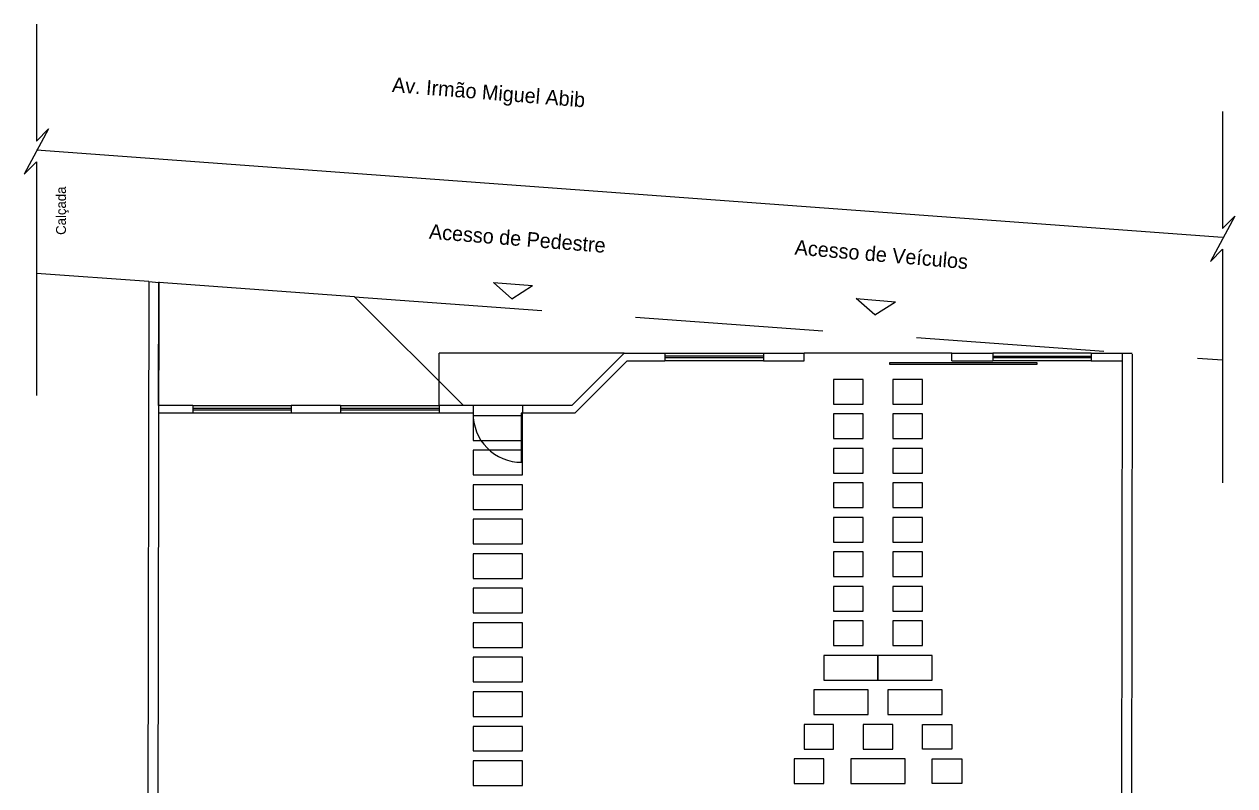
# Model space of a CAD drawing. Header units: millimetres. Extents: x 166 to 289, y 88 to 139.
# Drawn here: x 198.43 to 222.99, y 123.72 to 139.17 of the extents above; entities that cross this region are included whole.
import ezdxf

# ---------------------------------------------------------------- set-up
doc = ezdxf.new("R2010")
doc.units = ezdxf.units.MM
doc.header["$LTSCALE"] = 0.6
doc.linetypes.add('HIDDEN', pattern=[9.525, 6.35, -3.175])
for name, color, linetype in [('0.1', 1, 'Continuous'), ('0.3', 3, 'Continuous'), ('01', 1, 'Continuous'), ('02', 2, 'Continuous'), ('1', 1, 'Continuous'), ('AR-PRJ', 1, 'HIDDEN')]:
    doc.layers.add(name, color=color, linetype=linetype)

msp = doc.modelspace()

# ---------------------------------------------------------------- linework, layer by layer
at = {"layer": '0.1', "lineweight": -3}
for p, q in [((198.674, 139.167), (198.674, 136.797)), ((222.738, 137.394), (222.738, 135.025)), ((198.922, 137.045), (198.427, 136.126)), ((198.674, 136.797), (198.922, 137.045)), ((198.427, 136.126), (198.674, 136.373)), ((198.674, 136.373), (198.674, 131.635)), ((222.986, 135.272), (222.491, 134.353)), ((222.738, 135.025), (222.986, 135.272)), ((222.491, 134.353), (222.738, 134.6)), ((222.738, 134.6), (222.738, 129.862)), ((211.422, 132.491), (213.422, 132.491)), ((217.247, 132.491), (214.247, 132.491)), ((220.074, 132.491), (218.074, 132.491)), ((213.422, 132.341), (211.422, 132.341)), ((220.074, 132.341), (218.074, 132.341)), ((201.845, 131.43), (203.845, 131.43)), ((204.845, 131.43), (206.845, 131.43)), ((208.536, 131.43), (207.536, 131.43)), ((203.845, 131.28), (201.845, 131.28)), ((206.845, 131.28), (204.845, 131.28))]:
    msp.add_line(p, q, dxfattribs=at)
for points in [[(214.847, 131.462), (215.447, 131.462), (215.447, 131.962), (214.847, 131.962)], [(216.047, 131.462), (216.647, 131.462), (216.647, 131.962), (216.047, 131.962)], [(207.536, 130.724), (208.536, 130.724), (208.536, 131.224), (207.536, 131.224)], [(214.847, 130.762), (215.447, 130.762), (215.447, 131.262), (214.847, 131.262)], [(216.047, 130.762), (216.647, 130.762), (216.647, 131.262), (216.047, 131.262)], [(207.536, 130.024), (208.536, 130.024), (208.536, 130.524), (207.536, 130.524)], [(214.847, 130.062), (215.447, 130.062), (215.447, 130.562), (214.847, 130.562)], [(216.047, 130.062), (216.647, 130.062), (216.647, 130.562), (216.047, 130.562)], [(207.536, 129.324), (208.536, 129.324), (208.536, 129.824), (207.536, 129.824)], [(214.847, 129.362), (215.447, 129.362), (215.447, 129.862), (214.847, 129.862)], [(216.047, 129.362), (216.647, 129.362), (216.647, 129.862), (216.047, 129.862)], [(207.536, 128.624), (208.536, 128.624), (208.536, 129.124), (207.536, 129.124)], [(214.847, 128.662), (215.447, 128.662), (215.447, 129.162), (214.847, 129.162)], [(216.047, 128.662), (216.647, 128.662), (216.647, 129.162), (216.047, 129.162)], [(214.847, 127.962), (215.447, 127.962), (215.447, 128.462), (214.847, 128.462)], [(216.047, 127.962), (216.647, 127.962), (216.647, 128.462), (216.047, 128.462)], [(207.536, 127.924), (208.536, 127.924), (208.536, 128.424), (207.536, 128.424)], [(207.536, 127.224), (208.536, 127.224), (208.536, 127.724), (207.536, 127.724)], [(214.847, 127.262), (215.447, 127.262), (215.447, 127.762), (214.847, 127.762)], [(216.047, 127.262), (216.647, 127.262), (216.647, 127.762), (216.047, 127.762)], [(207.536, 126.524), (208.536, 126.524), (208.536, 127.024), (207.536, 127.024)], [(214.847, 126.562), (215.447, 126.562), (215.447, 127.062), (214.847, 127.062)], [(216.047, 126.562), (216.647, 126.562), (216.647, 127.062), (216.047, 127.062)], [(207.536, 125.824), (208.536, 125.824), (208.536, 126.324), (207.536, 126.324)], [(214.647, 125.862), (215.747, 125.862), (215.747, 126.362), (214.647, 126.362)], [(215.747, 125.862), (216.847, 125.862), (216.847, 126.362), (215.747, 126.362)], [(207.536, 125.124), (208.536, 125.124), (208.536, 125.624), (207.536, 125.624)], [(214.447, 125.162), (215.547, 125.162), (215.547, 125.662), (214.447, 125.662)], [(215.948, 125.162), (217.048, 125.162), (217.048, 125.662), (215.948, 125.662)], [(207.536, 124.424), (208.536, 124.424), (208.536, 124.924), (207.536, 124.924)], [(214.247, 124.462), (214.847, 124.462), (214.847, 124.962), (214.247, 124.962)], [(215.447, 124.462), (216.047, 124.462), (216.047, 124.962), (215.447, 124.962)], [(217.248, 124.462), (216.648, 124.462), (216.648, 124.962), (217.248, 124.962)], [(207.536, 123.724), (208.536, 123.724), (208.536, 124.224), (207.536, 124.224)], [(214.047, 123.762), (214.647, 123.762), (214.647, 124.262), (214.047, 124.262)], [(215.197, 123.762), (216.297, 123.762), (216.297, 124.262), (215.197, 124.262)], [(217.448, 123.762), (216.848, 123.762), (216.848, 124.262), (217.448, 124.262)]]:
    msp.add_lwpolyline(points, close=True, dxfattribs=at)
msp.add_lwpolyline([(208.536, 130.524), (208.506, 130.524)], dxfattribs=at)
at = {"layer": '0.3'}
for p, q in [((200.886, 88.096), (200.962, 133.945)), ((200.958, 133.945), (201.158, 133.93)), ((201.104, 99.012), (201.162, 133.944)), ((201.154, 131.43), (201.158, 133.93)), ((210.597, 132.491), (209.536, 131.43)), ((210.597, 132.491), (211.422, 132.491)), ((211.422, 132.491), (211.422, 132.341)), ((213.422, 132.491), (213.422, 132.341)), ((213.422, 132.491), (214.247, 132.491)), ((214.247, 132.341), (214.247, 132.491)), ((214.247, 132.341), (214.247, 132.491)), ((217.247, 132.341), (217.247, 132.491)), ((217.247, 132.491), (218.074, 132.491)), ((218.074, 132.491), (218.074, 132.341)), ((220.074, 132.491), (220.074, 132.341)), ((220.074, 132.491), (220.901, 132.491)), ((220.704, 132.476), (220.649, 99.012)), ((220.904, 132.476), (220.831, 88.096)), ((210.659, 132.341), (209.598, 131.28)), ((210.659, 132.341), (211.422, 132.341)), ((213.422, 132.341), (214.247, 132.341)), ((217.247, 132.341), (218.074, 132.341)), ((220.074, 132.341), (220.701, 132.341)), ((201.845, 131.43), (201.154, 131.43)), ((201.845, 131.43), (201.845, 131.28)), ((203.845, 131.43), (203.845, 131.28)), ((204.845, 131.43), (203.845, 131.43)), ((204.845, 131.43), (204.845, 131.28)), ((207.536, 131.43), (206.845, 131.43)), ((206.845, 131.43), (206.845, 131.28)), ((207.536, 131.43), (207.536, 131.28)), ((209.536, 131.43), (208.536, 131.43)), ((208.536, 131.43), (208.536, 131.28)), ((201.845, 131.28), (201.154, 131.28)), ((204.845, 131.28), (203.845, 131.28)), ((207.536, 131.28), (206.845, 131.28)), ((209.598, 131.28), (208.536, 131.28))]:
    msp.add_line(p, q, dxfattribs=at)
at = {"layer": '01'}
msp.add_line((198.674, 136.62), (222.738, 134.847), dxfattribs=at)
at = {"layer": '02', "lineweight": -3}
for p, q in [((207.944, 133.927), (208.741, 133.863)), ((208.318, 133.596), (207.944, 133.927)), ((208.318, 133.596), (208.741, 133.863)), ((215.307, 133.605), (216.105, 133.537)), ((215.681, 133.272), (215.307, 133.605)), ((215.681, 133.272), (216.105, 133.537)), ((213.422, 132.436), (211.422, 132.436)), ((213.422, 132.396), (211.422, 132.396)), ((218.074, 132.436), (220.074, 132.436)), ((220.074, 132.396), (218.074, 132.396)), ((201.845, 131.377), (203.845, 131.377)), ((203.845, 131.335), (201.845, 131.335)), ((204.845, 131.377), (206.845, 131.375)), ((206.845, 131.335), (204.845, 131.335))]:
    msp.add_line(p, q, dxfattribs=at)
for points in [[(215.978, 132.27), (218.978, 132.27), (218.978, 132.3), (215.978, 132.3)], [(208.506, 130.28), (208.536, 130.28), (208.536, 131.28), (208.506, 131.28)]]:
    msp.add_lwpolyline(points, close=True, dxfattribs=at)
at = {"layer": '1', "lineweight": -3}
for p, q in [((205.128, 133.638), (201.158, 133.93)), ((207.336, 131.43), (205.128, 133.638))]:
    msp.add_line(p, q, dxfattribs=at)
msp.add_arc((208.513, 131.258), 0.978, 178.6946, 270.4395, dxfattribs=at)
at = {"layer": 'AR-PRJ'}
for p, q in [((200.958, 133.945), (198.674, 134.113)), ((205.128, 133.638), (222.738, 132.357))]:
    msp.add_line(p, q, dxfattribs=at)
at = {"layer": 'AR-PRJ', "lineweight": -3}
for p in [(206.845, 131.43), (210.597, 132.491)]:
    msp.add_line(p, (206.845, 132.491), dxfattribs=at)

# ---------------------------------------------------------------- texts
at = {"layer": '02', "lineweight": -3}
for s, insert, char_height, width, attachment_point, rotation in [('{\\fStylus BT|b0|i0|c0|p34;Av. Irmão Miguel Abib}', (207.861, 137.935), 0.3, 6.22504, 2, 355.4111), ('{\\fStylus BT|b0|i0|c0|p34;Calçada}', (199.073, 134.893), 0.2, 3.9566, 1, 90), ('{\\fStylus BT|b0|i0|c0|p34;Acesso de Pedestre}', (208.444, 134.971), 0.3, 3.76016, 2, 355.4111), ('{\\fStylus BT|b0|i0|c0|p34;Acesso de Veículos}', (215.83, 134.646), 0.3, 3.7602, 2, 355.1513)]:
    msp.add_mtext(s, dxfattribs=dict(at, insert=insert, char_height=char_height, width=width, attachment_point=attachment_point, rotation=rotation))

doc.saveas('drawing.dxf')
